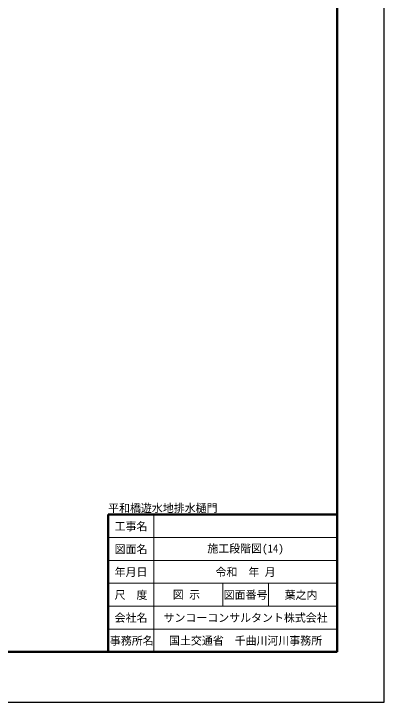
# Model space of a CAD drawing. Header units: millimetres. Extents: x -2078669 to -1085629, y -5987148 to 310365.
# Drawn here: x -1448472 to -1367638, y -5169452 to -5019001 of the extents above; entities that cross this region are included whole.
import ezdxf
from ezdxf.enums import TextEntityAlignment as Align

# ---------------------------------------------------------------- set-up
doc = ezdxf.new("R2010")
doc.units = ezdxf.units.MM
doc.header["$LTSCALE"] = 500
doc.layers.get('Defpoints').update_dxf_attribs({"color": 153})
for name, color, linetype, lineweight in [('D-TTL', 2, 'Continuous', 140), ('D-TTL-FRAM', 2, 'Continuous', 50), ('D-TTL-LINE', 7, 'Continuous', 13), ('D-TTL-TXT', 7, 'Continuous', 13)]:
    doc.layers.add(name, color=color, linetype=linetype, lineweight=lineweight)
doc.styles.add('MS ゴシック', font='MS Gothic.ttf')

msp = doc.modelspace()

# ---------------------------------------------------------------- linework, layer by layer
at = {"layer": 'D-TTL'}
for p in [(-1377887.6, -4883452.3), (-1777887.6, -5158452.3)]:
    msp.add_line(p, (-1377887.6, -5158452.3), dxfattribs=at)
at = {"layer": 'D-TTL-FRAM'}
for p, q in [((-1427887.6, -5158452.3), (-1427887.6, -5128452.3)), ((-1427887.6, -5128452.3), (-1377887.6, -5128452.3))]:
    msp.add_line(p, q, dxfattribs=at)
at = {"layer": 'D-TTL-LINE'}
for p, q in [((-1417887.6, -5158452.3), (-1417887.6, -5128452.3)), ((-1427887.6, -5133452.3), (-1377887.6, -5133452.3)), ((-1427887.6, -5138452.3), (-1377887.6, -5138452.3)), ((-1427887.6, -5143452.3), (-1377887.6, -5143452.3)), ((-1402887.6, -5148452.3), (-1402887.6, -5143452.3)), ((-1392887.6, -5148452.3), (-1392887.6, -5143452.3)), ((-1427887.6, -5148452.3), (-1377887.6, -5148452.3)), ((-1427887.6, -5153452.3), (-1377887.6, -5153452.3))]:
    msp.add_line(p, q, dxfattribs=at)
at = {"layer": 'Defpoints', "color": 1}
msp.add_lwpolyline([(-1788137.6, -5169452.3), (-1367637.6, -5169452.3), (-1367637.6, -4872452.3), (-1788137.6, -4872452.3)], close=True, dxfattribs=at)

# ---------------------------------------------------------------- texts
at = {"layer": 'D-TTL-TXT', "style": 'MS ゴシック'}
msp.add_text('平和橋遊水地排水樋門', height=1750, dxfattribs=at).set_placement((-1427887.6, -5128452.3), align=Align.BOTTOM_LEFT)
for s, p in [('工事名', (-1422887.6, -5130952.3)), ('図面名', (-1422887.6, -5135952.3)), ('施工段階図(14)', (-1397887.6, -5135952.3)), ('年月日', (-1422887.6, -5140952.3)), ('令和  年 月', (-1397887.6, -5140952.3)), ('尺\u3000度', (-1422887.6, -5145952.3)), ('図 示', (-1410788.6, -5145952.3)), ('図面番号', (-1397887.6, -5145952.3)), ('葉之内', (-1385788.6, -5145952.3)), ('会社名', (-1422887.6, -5150952.3)), ('サンコーコンサルタント株式会社', (-1397887.6, -5150952.3)), ('事務所名', (-1422727, -5155952.3)), ('国土交通省\u3000千曲川河川事務所', (-1397887.6, -5155952.3))]:
    msp.add_text(s, height=1750, dxfattribs=at).set_placement(p, align=Align.MIDDLE)

doc.saveas('drawing.dxf')
